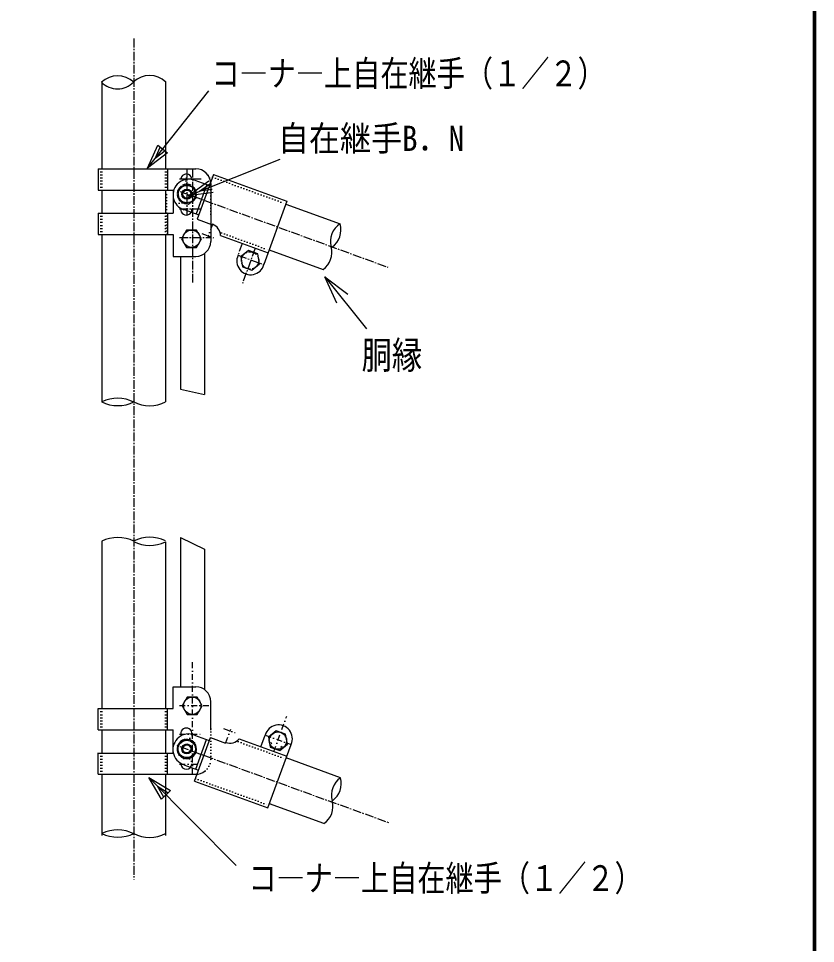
# Model space of a CAD drawing. Units: millimetres, scale not verified. Extents: x -4425 to 4425, y -3150 to 3150.
# Drawn here: x 2835 to 4200, y -1565 to 20 of the extents above; entities that cross this region are included whole.
import ezdxf
from ezdxf.enums import TextEntityAlignment as Align

# ---------------------------------------------------------------- set-up
doc = ezdxf.new("R2010")
doc.units = ezdxf.units.MM
doc.header["$LTSCALE"] = 20
for name, pattern in [('USER1', [1.125, 0.75, -0.125, 0.125, -0.125]), ('USER2', [1.01, 0.5, -0.25, 0.01, -0.25]), ('USER3', [0.26, 0.01, -0.25])]:
    doc.linetypes.add(name, pattern=pattern)
for name, color, linetype, lineweight in [('0-1_2', 7, 'Continuous', 25), ('0-2_1', 7, 'Continuous', 25), ('0-A_WAKU', 7, 'Continuous', 25)]:
    doc.layers.add(name, color=color, linetype=linetype, lineweight=lineweight)
doc.styles.add('ＭＳ ゴシック', font='')
doc.styles.get('ＭＳ ゴシック').set_extended_font_data('MS Gothic')

msp = doc.modelspace()

# ---------------------------------------------------------------- linework, layer by layer
at = {"layer": '0-1_2', "color": 2, "linetype": 'USER1'}
msp.add_line((3228.78, -377.89), (3215.65, -388.91), dxfattribs=at)
at = {"layer": '0-1_2'}
for points in [[(3139.66, -287.1), (3136.68, -270.22), (3120.57, -264.36), (3107.44, -275.38), (3110.42, -292.26), (3126.53, -298.12)], [(3139.48, -1237.64), (3126.35, -1248.66), (3110.24, -1242.8), (3107.26, -1225.92), (3120.39, -1214.9), (3136.5, -1220.76)]]:
    msp.add_lwpolyline(points, close=True, dxfattribs=at)
at = {"layer": '0-1_2', "color": 2}
for points in [[(3148.67, -357.56), (3140.09, -342.71), (3122.95, -342.71), (3114.38, -357.56), (3122.95, -372.41), (3140.09, -372.41)], [(3149.98, -1157.71), (3141.41, -1142.86), (3124.26, -1142.86), (3115.69, -1157.71), (3124.26, -1172.55), (3141.41, -1172.55)], [(3295.6, -1223.32), (3292.63, -1206.44), (3276.52, -1200.57), (3263.38, -1211.59), (3266.36, -1228.48), (3282.47, -1234.34)]]:
    msp.add_lwpolyline(points, close=True, dxfattribs=at)
for points in [[(3247.86, -400.63), (3244.89, -383.75), (3228.78, -377.89)], [(3215.65, -388.91), (3218.62, -405.79), (3234.73, -411.65), (3247.86, -400.63)]]:
    msp.add_lwpolyline(points, dxfattribs=at)
at = {"layer": '0-1_2'}
for centre, radius in [((3123.55, -281.24), 14.85), ((3123.55, -281.24), 6.86), ((3123.37, -1231.78), 14.85), ((3123.37, -1231.78), 6.86)]:
    msp.add_circle(centre, radius, dxfattribs=at)
at = {"layer": '0-1_2', "color": 4}
for centre in [(3123.55, -281.24), (3123.37, -1231.78)]:
    msp.add_circle(centre, 8.57, dxfattribs=at)
at = {"layer": '0-1_2', "color": 2}
for centre in [(3131.52, -357.56), (3132.83, -1157.71), (3279.49, -1217.46)]:
    msp.add_circle(centre, 14.85, dxfattribs=at)
at = {"layer": '0-1_2', "color": 2, "linetype": 'USER1'}
msp.add_circle((3231.76, -394.77), 14.85, dxfattribs=at)
at = {"layer": '0-2_1', "color": 2, "linetype": 'USER1'}
for p, q in [((3032.63, -14.72), (3032.63, -1455.54)), ((3123.32, -237.84), (3123.32, -317)), ((3133.25, -237.87), (3133.25, -432.85)), ((3111.8, -276.67), (3467.47, -406.12)), ((3110.77, -355.73), (3164.32, -355.73)), ((3240.55, -373.74), (3218.55, -434.19)), ((3211.25, -385.88), (3255.38, -401.94)), ((3111.43, -1227.73), (3469.07, -1357.89))]:
    msp.add_line(p, q, dxfattribs=at)
at = {"layer": '0-2_1'}
for p, q in [((2978.19, -88.43), (2978.19, -237.84)), ((3087.05, -88.43), (3087.06, -237.84)), ((2971.46, -237.84), (3138.62, -237.84)), ((2971.46, -237.84), (2971.46, -274.3)), ((3090.48, -237.84), (3090.48, -274.26)), ((3169.1, -247.39), (3141.15, -324.18)), ((3169.1, -247.39), (3294.95, -293.2)), ((3136.96, -257.36), (3162.13, -266.52)), ((3157.5, -264.83), (3139.18, -315.18)), ((3164.32, -263.54), (3164.32, -362.16)), ((2971.55, -274.26), (3100.13, -274.26)), ((2978.19, -274.26), (2978.19, -277.48)), ((2978.19, -274.26), (2978.19, -313.91)), ((3087.06, -274.26), (3087.06, -277.48)), ((3087.06, -274.26), (3087.06, -313.91)), ((3100.13, -274.26), (3100.13, -313.91)), ((3294.95, -293.2), (3255.38, -401.94)), ((3293.13, -298.2), (3385.97, -331.99)), ((2971.55, -313.91), (3093.7, -313.91)), ((2971.55, -313.91), (3100.13, -313.91)), ((2971.55, -313.91), (2971.55, -350.34)), ((3090.48, -313.91), (3090.48, -350.34)), ((3118.64, -307.7), (3143.81, -316.86)), ((3141.15, -324.18), (3167.33, -333.7)), ((2971.55, -350.34), (3100.13, -350.34)), ((2978.19, -350.34), (2978.19, -353.55)), ((2978.19, -350.34), (2978.19, -637.43)), ((3087.06, -350.34), (3087.06, -353.55)), ((3087.06, -350.34), (3087.06, -637.13)), ((3100.13, -350.34), (3100.13, -387.84)), ((3181.17, -352.12), (3262.71, -381.8)), ((3264.55, -376.74), (3357.02, -410.39)), ((3100.13, -387.84), (3138.7, -387.84)), ((3112.89, -387.84), (3112.89, -615.61)), ((3153.61, -383.04), (3153.61, -624.33)), ((3112.89, -615.61), (3153.61, -624.33)), ((3112.89, -869.22), (3112.89, -1125.11)), ((3112.89, -869.22), (3153.61, -889.57)), ((2978.2, -875.53), (2978.19, -1162.62)), ((3087.06, -876.62), (3087.06, -1162.62)), ((3153.61, -889.57), (3153.61, -1129.91)), ((3100.13, -1125.11), (3138.7, -1125.11)), ((3100.13, -1162.62), (3100.13, -1125.11)), ((3164.32, -1199.71), (3164.32, -1150.8)), ((2971.55, -1199.05), (2971.55, -1162.62)), ((2971.55, -1162.62), (3100.13, -1162.62)), ((3090.48, -1199.05), (3090.48, -1162.62)), ((2971.55, -1199.05), (3093.7, -1199.05)), ((2971.55, -1199.05), (3100.13, -1199.05)), ((2978.19, -1199.05), (2978.19, -1238.69)), ((3087.06, -1199.05), (3087.06, -1238.69)), ((3100.13, -1238.69), (3100.13, -1199.05)), ((3136.5, -1286.99), (3163.75, -1212.13)), ((3136.62, -1208.35), (3161.79, -1217.52)), ((3138.83, -1266.17), (3157.15, -1215.83)), ((3163.75, -1212.13), (3189.93, -1221.66)), ((3213.07, -1214.52), (3294.61, -1244.19)), ((3250.3, -1228.07), (3257.63, -1207.93)), ((3262.36, -1332.8), (3301.93, -1224.06)), ((2971.46, -1253.66), (2971.46, -1238.66)), ((2971.55, -1238.69), (2978.19, -1238.69)), ((2978.19, -1238.69), (3100.13, -1238.69)), ((3090.48, -1275.12), (3090.48, -1238.69)), ((3386.77, -1281.2), (3293.47, -1247.24)), ((2971.55, -1275.12), (2971.55, -1253.69)), ((3118.29, -1258.7), (3143.46, -1267.86)), ((2971.55, -1275.12), (3138.7, -1275.12)), ((2978.2, -1275.12), (2978.2, -1380.12)), ((3087.06, -1275.12), (3087.06, -1380.12)), ((3136.5, -1286.99), (3262.36, -1332.8)), ((3358.22, -1359.74), (3264.88, -1325.77))]:
    msp.add_line(p, q, dxfattribs=at)
at = {"layer": '0-2_1', "color": 4}
for p, q in [((3055.97, -236.83), (3161.13, -103.97)), ((3125.88, -283.87), (3283.38, -221.39)), ((3125.88, -283.87), (3161.04, -258.62)), ((3145.4, -276.13), (3162.98, -263.5)), ((3168.79, -278.14), (3125.88, -283.87)), ((3166.85, -273.26), (3145.4, -276.13)), ((3359.91, -422.81), (3431.06, -511.74)), ((3058.24, -1280.62), (3207.71, -1431.42))]:
    msp.add_line(p, q, dxfattribs=at)
at = {"layer": '0-2_1', "color": 4, "linetype": 'USER3'}
for p, q in [((2976.48, -237.84), (2976.48, -274.26)), ((2978.19, -237.84), (2978.19, -274.26)), ((3087.06, -237.84), (3087.06, -274.26)), ((3088.77, -237.84), (3088.77, -279.62)), ((3167.41, -252.02), (3293.27, -297.83)), ((3164.32, -263.58), (3164.32, -323.38)), ((3088.77, -281.77), (3088.77, -350.34)), ((2976.48, -313.91), (2976.48, -350.34)), ((2978.19, -313.91), (2978.2, -350.34)), ((3087.06, -313.91), (3087.06, -350.34)), ((3182.86, -347.49), (3264.39, -377.17)), ((2976.48, -1199.05), (2976.48, -1162.62)), ((2978.19, -1162.62), (2978.19, -1199.05)), ((3087.06, -1162.62), (3087.06, -1199.05)), ((3088.77, -1199.05), (3088.77, -1162.62)), ((3164.32, -1249.37), (3164.32, -1189.58)), ((3211.39, -1219.15), (3292.92, -1248.83)), ((2976.48, -1275.12), (2976.48, -1238.69)), ((2978.19, -1238.69), (2978.19, -1275.12)), ((3087.06, -1238.69), (3087.06, -1275.12)), ((3088.77, -1275.12), (3088.77, -1238.69)), ((3138.19, -1282.36), (3264.04, -1328.16))]:
    msp.add_line(p, q, dxfattribs=at)
at = {"layer": '0-2_1', "color": 4, "linetype": 'USER1'}
for p, q in [((3110.77, -255.01), (3149.75, -255.01)), ((3110.77, -306.44), (3149.75, -306.44))]:
    msp.add_line(p, q, dxfattribs=at)
at = {"layer": '0-2_1', "color": 4, "linetype": 'USER2'}
for p, q in [((3167.69, -332.71), (3159.36, -355.59)), ((3148.94, -348.68), (3169.08, -356.01)), ((3186.17, -1196.44), (3206.31, -1203.77)), ((3190.27, -1220.72), (3198.59, -1197.84)), ((3110.77, -1206.52), (3149.75, -1206.52)), ((3257.81, -1208), (3301.94, -1224.06)), ((3110.77, -1257.95), (3149.75, -1257.95))]:
    msp.add_line(p, q, dxfattribs=at)
at = {"layer": '0-2_1', "linetype": 'USER1'}
msp.add_line((3218.4, -365.67), (3211.07, -385.81), dxfattribs=at)
at = {"layer": '0-2_1', "color": 2, "linetype": 'USER2'}
for p, q in [((3133.25, -1275.09), (3133.25, -1080.1)), ((3110.77, -1157.23), (3164.32, -1157.23)), ((3272.45, -1236.13), (3294.46, -1175.67))]:
    msp.add_line(p, q, dxfattribs=at)
at = {"layer": '0-2_1', "color": 4}
for points in [[(3090.27, -210.42), (3055.97, -236.83), (3073.8, -197.38)], [(3080.35, -1317.84), (3058.24, -1280.62), (3095.26, -1303.06)]]:
    msp.add_lwpolyline(points, close=True, dxfattribs=at)
for points in [[(3086.15, -207.16), (3069, -220.37), (3077.92, -200.64)], [(3380.53, -467.79), (3359.91, -422.81), (3399.27, -452.79)], [(3084.08, -1314.15), (3073.02, -1295.54), (3091.54, -1306.75)]]:
    msp.add_lwpolyline(points, dxfattribs=at)
at = {"layer": '0-2_1'}
for centre, radius, start, end in [((3004.79, -120.04), 41.4, 48.08123, 131.88483), ((3059.58, -117.86), 39.95, 45.81485, 133.44963), ((3004.65, -62.56), 38.28, 224.85181, 315.84793), ((3122.62, -256.33), 9.64, 7.87286, 172.12701), ((3138.62, -263.54), 25.7, 0, 90), ((3126.58, -282.37), 26.79, 67.43705, 252.56328), ((3123.46, -280.97), 16.61, 123.3755, 176.62463), ((3123.46, -280.97), 16.61, 63.37547, 116.62454), ((3123.46, -280.97), 16.61, 3.37538, 56.6245), ((3123.46, -280.97), 16.61, 183.37537, 236.62476), ((3123.46, -280.97), 16.61, 303.37524, 356.62451), ((3123.46, -280.97), 16.61, 243.37546, 296.62454), ((3122.62, -307.38), 9.64, 174.39186, 5.60812), ((3159.75, -352.61), 21.43, 1.31163, 68.25038), ((3406.29, -362.42), 36.84, 124.02238, 194.36546), ((3350.56, -342.13), 36.84, 305.63519, 15.97727), ((3138.61, -362.16), 25.71, 270, 0), ((3334.09, -380.47), 37.7, 307.46377, 13.6022), ((3232.61, -395.85), 23.57, 154.96872, 345.03104), ((3004.96, -692.59), 61.55, 63.27, 115.83704), ((3005.29, -580.62), 62.94, 244.01971, 295.9826), ((3059.79, -586.32), 57.66, 241.91358, 298.0845), ((3005.29, -932.34), 62.94, 64.0173, 115.98019), ((3059.9, -929.4), 60.39, 63.44981, 117.25411), ((3059.9, -822.68), 60.39, 242.7458, 296.55011), ((3138.61, -1150.8), 25.71, 0, 90), ((3122.62, -1205.57), 9.64, 354.39206, 185.60834), ((3280.58, -1214.08), 23.57, 334.96924, 165.03094), ((3275.21, -1205.54), 2.14, 70.01268, 159.99695), ((3126.42, -1232.86), 26.79, 67.43686, 252.56328), ((3123.37, -1231.78), 16.61, 103.37468, 156.6254), ((3123.37, -1231.78), 16.61, 43.37489, 96.62565), ((3196.98, -1200.37), 21.43, 251.75205, 318.6886), ((3269.71, -1220.64), 2.14, 160.00845, 250.01276), ((3290.32, -1211.04), 2.14, 340.00278, 70.0127), ((3123.37, -1231.78), 16.61, 163.37617, 216.62485), ((3123.37, -1231.78), 16.61, 343.37427, 36.6254), ((3284.82, -1226.14), 2.14, 249.98767, 339.99704), ((3123.37, -1231.78), 16.61, 223.37668, 276.62268), ((3123.37, -1231.78), 16.61, 283.37494, 336.62421), ((3122.62, -1256.63), 9.64, 187.87315, 352.12732), ((3138.61, -1249.37), 25.71, 269.99976, 308.6821), ((3407.79, -1311.19), 36.84, 125.2559, 194.36632), ((3351.14, -1290.57), 36.84, 305.63373, 14.74393), ((3338.49, -1330.46), 35.15, 303.7586, 16.2449), ((3005.29, -1319.93), 62.94, 244.01971, 295.9826), ((3004.96, -1431.9), 61.55, 63.27, 115.83704), ((3059.79, -1325.63), 57.66, 241.91358, 298.0845)]:
    msp.add_arc(centre, radius, start, end, dxfattribs=at)
at = {"layer": '0-2_1', "color": 4, "linetype": 'USER3'}
for centre, radius, start, end in [((3131.19, -257.8), 9.64, 152.12585, 347.87332), ((3138.61, -263.58), 25.71, 0, 51.3178), ((3113.73, -305.77), 9.64, 345.60886, 154.39221), ((3122.62, -1205.57), 9.64, 185.60794, 354.39166), ((3122.62, -1256.63), 9.64, 352.12686, 187.87268), ((3138.61, -1249.37), 25.71, 308.68219, 0)]:
    msp.add_arc(centre, radius, start, end, dxfattribs=at)
at = {"layer": '0-A_WAKU'}
msp.add_lwpolyline([(-4050.1, 2925.19), (4199.9, 2925.19), (4199.9, -2924.81), (-4050.1, -2924.81)], close=True, dxfattribs=at)
for points in [[(4197.9, 2923.19), (4197.9, -2922.81), (-4048.1, -2922.81)], [(4195.9, 2921.19), (4195.9, -2920.81), (-4046.1, -2920.81)]]:
    msp.add_lwpolyline(points, dxfattribs=at)

# ---------------------------------------------------------------- texts
at = {"layer": '0-2_1', "color": 4, "style": 'ＭＳ ゴシック'}
for s, height, width, p in [('コ―ナ―上自在継手（１／２）', 44.2, 0.8, (3165.76, -109.7)), ('自在継手B．N', 43.32, 0.9, (3279.35, -220.3)), ('胴縁', 47.36, 0.8, (3422.8, -594.81)), ('コ―ナ―上自在継手（１／２）', 44.2, 0.8, (3229.06, -1488.42))]:
    msp.add_text(s, height=height, dxfattribs=dict(at, width=width)).set_placement(p, align=Align.BOTTOM_LEFT)

doc.saveas('drawing.dxf')
